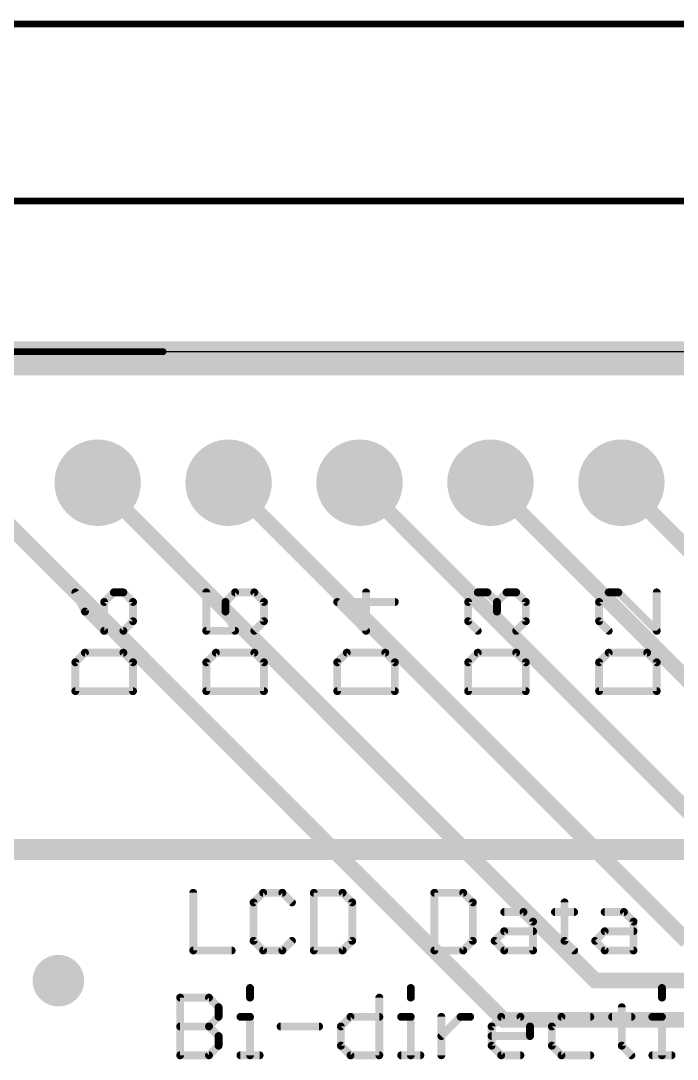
# Model space of a CAD drawing. Extents: x -42 to 37, y -47 to 54.
# Drawn here: x -23.08 to -10.35, y 31.37 to 51.5 of the extents above; entities that cross this region are included whole.
import ezdxf

# ---------------------------------------------------------------- set-up
doc = ezdxf.new("R2010")
doc.units = 0
for name, color, linetype in [('1', 12, 'CONTINUOUS'), ('16', 132, 'CONTINUOUS'), ('17', 110, 'CONTINUOUS'), ('20', 53, 'CONTINUOUS'), ('21', 40, 'CONTINUOUS'), ('47', 253, 'CONTINUOUS')]:
    doc.layers.add(name, color=color, linetype=linetype)

# ---------------------------------------------------------------- blocks, each defined once
blk = doc.blocks.new('ROUNDP')
at = {"const_width": 0.5}
blk.add_lwpolyline([(0, -0.25, 1), (0, 0.25, 1), (0, -0.25)], format="xyb", dxfattribs=at)
blk = doc.blocks.new('PIE')
at = {"const_width": 0.5}
blk.add_lwpolyline([(0, -0.25, 1), (0, 0.25, 1), (0, -0.25)], format="xyb", dxfattribs=at)

msp = doc.modelspace()

# ---------------------------------------------------------------- linework, layer by layer
at = {"layer": '1'}
for points, const_width in [([(25.4, 45.085), (-25.4, 45.085)], 0.4064), ([(-24.13, 42.545), (-13.716, 32.131)], 0.3048), ([(-21.59, 42.545), (-11.938, 32.893)], 0.3048), ([(-19.05, 42.545), (-10.16, 33.655)], 0.3048), ([(-16.51, 42.545), (-8.382, 34.417)], 0.3048), ([(-13.97, 42.545), (-6.604, 35.179)], 0.3048), ([(-11.43, 42.545), (-4.826, 35.941)], 0.3048), ([(-11.938, 32.893), (-5.588, 32.893)], 0.3048), ([(-13.716, 32.131), (-6.604, 32.131)], 0.3048)]:
    msp.add_lwpolyline(points, dxfattribs=dict(at, const_width=const_width))
at = {"layer": '1', "const_width": 0.1524}
for points in [[(-21.5361, 42.5989, 1), (-21.6439, 42.4911)], [(-18.9961, 42.5989, 1), (-19.1039, 42.4911)], [(-16.4561, 42.5989, 1), (-16.5639, 42.4911)], [(-13.9161, 42.5989, 1), (-14.0239, 42.4911)], [(-11.3761, 42.5989, 1), (-11.4839, 42.4911)], [(-11.938, 32.9692, 1), (-11.938, 32.8168)], [(-11.9919, 32.8391, 1), (-11.8841, 32.9469)], [(-13.716, 32.2072, 1), (-13.716, 32.0548)], [(-13.7699, 32.0771, 1), (-13.6621, 32.1849)]]:
    msp.add_lwpolyline(points, format="xyb", dxfattribs=at)
at = {"layer": '16', "const_width": 0.4064}
msp.add_lwpolyline([(25.4, 44.831), (-25.4, 44.831)], dxfattribs=at)
at = {"layer": '20'}
msp.add_line((28.702, 45.085), (-28.702, 45.085), dxfattribs=at)
at = {"layer": '21'}
for points, const_width in [([(-22.0228, 40.4195), (-21.8363, 40.0466)], 0.1524), ([(-21.2771, 40.4195), (-21.4635, 40.2331)], 0.1524), ([(-21.0906, 40.4195), (-21.2771, 40.4195)], 0.1524), ([(-20.9042, 40.2331), (-21.0906, 40.4195)], 0.1524), ([(-19.4828, 40.4195), (-19.4828, 39.6738)], 0.1524), ([(-19.1099, 40.2331), (-18.9235, 40.4195)], 0.1524), ([(-18.9235, 40.4195), (-18.5506, 40.4195)], 0.1524), ([(-18.5506, 40.4195), (-18.3642, 40.2331)], 0.1524), ([(-16.3835, 39.6738), (-16.3835, 40.4195)], 0.1524), ([(-14.4028, 40.2331), (-14.2163, 40.4195)], 0.1524), ([(-14.2163, 40.4195), (-14.0299, 40.4195)], 0.1524), ([(-14.0299, 40.4195), (-13.8435, 40.2331)], 0.1524), ([(-13.8435, 40.2331), (-13.657, 40.4195)], 0.1524), ([(-13.657, 40.4195), (-13.4706, 40.4195)], 0.1524), ([(-13.4706, 40.4195), (-13.2842, 40.2331)], 0.1524), ([(-11.6763, 40.4195), (-11.8628, 40.2331)], 0.1524), ([(-11.4899, 40.4195), (-11.6763, 40.4195)], 0.1524), ([(-10.7442, 39.6738), (-11.4899, 40.4195)], 0.1524), ([(-10.7442, 40.4195), (-10.7442, 39.6738)], 0.1524), ([(-21.4635, 40.2331), (-21.4635, 39.6738)], 0.1524), ([(-20.9042, 39.8602), (-20.9042, 40.2331)], 0.1524), ([(-19.1099, 40.0466), (-19.1099, 40.2331)], 0.1524), ([(-18.3642, 40.2331), (-18.3642, 39.8602)], 0.1524), ([(-15.8242, 40.2331), (-16.9428, 40.2331)], 0.1524), ([(-16.9428, 40.2331), (-16.3835, 39.6738)], 0.1524), ([(-14.4028, 39.8602), (-14.4028, 40.2331)], 0.1524), ([(-13.8435, 40.2331), (-13.8435, 40.0466)], 0.1524), ([(-13.2842, 40.2331), (-13.2842, 39.8602)], 0.1524), ([(-11.8628, 40.2331), (-11.8628, 39.8602)], 0.1524), ([(-21.8363, 40.0466), (-21.4635, 39.6738)], 0.1524), ([(-18.9235, 39.6738), (-19.1099, 40.0466)], 0.1524), ([(-21.0906, 39.6738), (-20.9042, 39.8602)], 0.1524), ([(-18.3642, 39.8602), (-18.5506, 39.6738)], 0.1524), ([(-14.2163, 39.6738), (-14.4028, 39.8602)], 0.1524), ([(-13.2842, 39.8602), (-13.4706, 39.6738)], 0.1524), ([(-11.8628, 39.8602), (-11.6763, 39.6738)], 0.1524), ([(-21.4635, 39.6738), (-21.0906, 39.6738)], 0.1524), ([(-19.4828, 39.6738), (-18.9235, 39.6738)], 0.1524), ([(-21.8363, 39.2501), (-22.0228, 39.0637)], 0.1524), ([(-21.0906, 39.2501), (-21.8363, 39.2501)], 0.1524), ([(-20.9042, 39.0637), (-21.0906, 39.2501)], 0.1524), ([(-19.2963, 39.2501), (-19.4828, 39.0637)], 0.1524), ([(-18.5506, 39.2501), (-19.2963, 39.2501)], 0.1524), ([(-18.3642, 39.0637), (-18.5506, 39.2501)], 0.1524), ([(-16.7563, 39.2501), (-16.9428, 39.0637)], 0.1524), ([(-16.0106, 39.2501), (-16.7563, 39.2501)], 0.1524), ([(-15.8242, 39.0637), (-16.0106, 39.2501)], 0.1524), ([(-14.2163, 39.2501), (-14.4028, 39.0637)], 0.1524), ([(-13.4706, 39.2501), (-14.2163, 39.2501)], 0.1524), ([(-13.2842, 39.0637), (-13.4706, 39.2501)], 0.1524), ([(-11.6763, 39.2501), (-11.8628, 39.0637)], 0.1524), ([(-10.9306, 39.2501), (-11.6763, 39.2501)], 0.1524), ([(-10.7442, 39.0637), (-10.9306, 39.2501)], 0.1524), ([(-22.0228, 39.0637), (-22.0228, 38.5044)], 0.1524), ([(-20.9042, 38.5044), (-20.9042, 39.0637)], 0.1524), ([(-19.4828, 39.0637), (-19.4828, 38.5044)], 0.1524), ([(-18.3642, 38.5044), (-18.3642, 39.0637)], 0.1524), ([(-16.9428, 39.0637), (-16.9428, 38.5044)], 0.1524), ([(-15.8242, 38.5044), (-15.8242, 39.0637)], 0.1524), ([(-14.4028, 39.0637), (-14.4028, 38.5044)], 0.1524), ([(-13.2842, 38.5044), (-13.2842, 39.0637)], 0.1524), ([(-11.8628, 39.0637), (-11.8628, 38.5044)], 0.1524), ([(-10.7442, 38.5044), (-10.7442, 39.0637)], 0.1524), ([(-22.0228, 38.5044), (-20.9042, 38.5044)], 0.1524), ([(-19.4828, 38.5044), (-18.3642, 38.5044)], 0.1524), ([(-16.9428, 38.5044), (-15.8242, 38.5044)], 0.1524), ([(-14.4028, 38.5044), (-13.2842, 38.5044)], 0.1524), ([(-11.8628, 38.5044), (-10.7442, 38.5044)], 0.1524), ([(-24.13, 35.433), (-6.096, 35.433)], 0.4064), ([(-19.7358, 34.5958), (-19.7358, 33.4772)], 0.1524), ([(-18.38, 34.5958), (-18.5664, 34.4093)], 0.1524), ([(-18.0071, 34.5958), (-18.38, 34.5958)], 0.1524), ([(-17.8207, 34.4093), (-18.0071, 34.5958)], 0.1524), ([(-17.397, 34.5958), (-17.397, 33.4772)], 0.1524), ([(-16.8377, 34.5958), (-17.397, 34.5958)], 0.1524), ([(-16.6513, 34.4093), (-16.8377, 34.5958)], 0.1524), ([(-15.0582, 34.5958), (-15.0582, 33.4772)], 0.1524), ([(-14.4989, 34.5958), (-15.0582, 34.5958)], 0.1524), ([(-14.3125, 34.4093), (-14.4989, 34.5958)], 0.1524), ([(-18.5664, 34.4093), (-18.5664, 33.6636)], 0.1524), ([(-16.6513, 33.6636), (-16.6513, 34.4093)], 0.1524), ([(-14.3125, 33.6636), (-14.3125, 34.4093)], 0.1524), ([(-12.533, 34.4093), (-12.533, 33.6636)], 0.1524), ([(-13.7024, 34.2229), (-13.3295, 34.2229)], 0.1524), ([(-13.3295, 34.2229), (-13.1431, 34.0365)], 0.1524), ([(-12.7194, 34.2229), (-12.3466, 34.2229)], 0.1524), ([(-11.7534, 34.2229), (-11.3805, 34.2229)], 0.1524), ([(-11.3805, 34.2229), (-11.1941, 34.0365)], 0.1524), ([(-13.1431, 34.0365), (-13.1431, 33.4772)], 0.1524), ([(-11.1941, 34.0365), (-11.1941, 33.4772)], 0.1524), ([(-13.8888, 33.6636), (-13.7024, 33.8501)], 0.1524), ([(-13.7024, 33.8501), (-13.1431, 33.8501)], 0.1524), ([(-11.9398, 33.6636), (-11.7534, 33.8501)], 0.1524), ([(-11.7534, 33.8501), (-11.1941, 33.8501)], 0.1524), ([(-18.5664, 33.6636), (-18.38, 33.4772)], 0.1524), ([(-18.0071, 33.4772), (-17.8207, 33.6636)], 0.1524), ([(-16.8377, 33.4772), (-16.6513, 33.6636)], 0.1524), ([(-14.4989, 33.4772), (-14.3125, 33.6636)], 0.1524), ([(-13.7024, 33.4772), (-13.8888, 33.6636)], 0.1524), ([(-12.533, 33.6636), (-12.3466, 33.4772)], 0.1524), ([(-11.7534, 33.4772), (-11.9398, 33.6636)], 0.1524), ([(-19.7358, 33.4772), (-18.9901, 33.4772)], 0.1524), ([(-18.38, 33.4772), (-18.0071, 33.4772)], 0.1524), ([(-17.397, 33.4772), (-16.8377, 33.4772)], 0.1524), ([(-15.0582, 33.4772), (-14.4989, 33.4772)], 0.1524), ([(-13.1431, 33.4772), (-13.7024, 33.4772)], 0.1524), ([(-11.1941, 33.4772), (-11.7534, 33.4772)], 0.1524), ([(-18.634, 32.7502), (-18.634, 32.5638)], 0.1524), ([(-15.5156, 32.7502), (-15.5156, 32.5638)], 0.1524), ([(-10.6431, 32.7502), (-10.6431, 32.5638)], 0.1524), ([(-19.9898, 31.4452), (-19.9898, 32.5638)], 0.1524), ([(-19.9898, 32.5638), (-19.4305, 32.5638)], 0.1524), ([(-19.4305, 32.5638), (-19.2441, 32.3773)], 0.1524), ([(-16.1257, 32.5638), (-16.1257, 31.4452)], 0.1524), ([(-19.2441, 32.3773), (-19.2441, 32.1909)], 0.1524), ([(-11.4227, 32.3773), (-11.4227, 31.6316)], 0.1524), ([(-19.2441, 32.1909), (-19.4305, 32.0045)], 0.1524), ([(-18.8204, 32.1909), (-18.634, 32.1909)], 0.1524), ([(-18.634, 32.1909), (-18.634, 31.4452)], 0.1524), ([(-16.8714, 32.0045), (-16.685, 32.1909)], 0.1524), ([(-16.685, 32.1909), (-16.1257, 32.1909)], 0.1524), ([(-15.702, 32.1909), (-15.5156, 32.1909)], 0.1524), ([(-15.5156, 32.1909), (-15.5156, 31.4452)], 0.1524), ([(-14.9224, 31.4452), (-14.9224, 32.1909)], 0.1524), ([(-14.9224, 31.8181), (-14.5496, 32.1909)], 0.1524), ([(-14.5496, 32.1909), (-14.3631, 32.1909)], 0.1524), ([(-13.9479, 32.0045), (-13.7615, 32.1909)], 0.1524), ([(-13.7615, 32.1909), (-13.3886, 32.1909)], 0.1524), ([(-13.3886, 32.1909), (-13.2022, 32.0045)], 0.1524), ([(-12.5921, 32.1909), (-12.7785, 32.0045)], 0.1524), ([(-12.0328, 32.1909), (-12.5921, 32.1909)], 0.1524), ([(-11.6091, 32.1909), (-11.2363, 32.1909)], 0.1524), ([(-10.8295, 32.1909), (-10.6431, 32.1909)], 0.1524), ([(-10.6431, 32.1909), (-10.6431, 31.4452)], 0.1524), ([(-19.9898, 32.0045), (-19.4305, 32.0045)], 0.1524), ([(-19.4305, 32.0045), (-19.2441, 31.8181)], 0.1524), ([(-18.0408, 32.0045), (-17.2951, 32.0045)], 0.1524), ([(-16.8714, 31.6316), (-16.8714, 32.0045)], 0.1524), ([(-13.9479, 31.6316), (-13.9479, 32.0045)], 0.1524), ([(-13.2022, 32.0045), (-13.2022, 31.8181)], 0.1524), ([(-12.7785, 32.0045), (-12.7785, 31.6316)], 0.1524), ([(-19.2441, 31.8181), (-19.2441, 31.6316)], 0.1524), ([(-13.2022, 31.8181), (-13.9479, 31.8181)], 0.1524), ([(-19.2441, 31.6316), (-19.4305, 31.4452)], 0.1524), ([(-16.685, 31.4452), (-16.8714, 31.6316)], 0.1524), ([(-13.7615, 31.4452), (-13.9479, 31.6316)], 0.1524), ([(-12.7785, 31.6316), (-12.5921, 31.4452)], 0.1524), ([(-11.4227, 31.6316), (-11.2363, 31.4452)], 0.1524), ([(-19.4305, 31.4452), (-19.9898, 31.4452)], 0.1524), ([(-18.8204, 31.4452), (-18.4476, 31.4452)], 0.1524), ([(-16.1257, 31.4452), (-16.685, 31.4452)], 0.1524), ([(-15.702, 31.4452), (-15.3292, 31.4452)], 0.1524), ([(-13.3886, 31.4452), (-13.7615, 31.4452)], 0.1524), ([(-12.5921, 31.4452), (-12.0328, 31.4452)], 0.1524), ([(-10.8295, 31.4452), (-10.4567, 31.4452)], 0.1524)]:
    msp.add_lwpolyline(points, dxfattribs=dict(at, const_width=const_width))
at = {"layer": '21', "const_width": 0.0762}
for points in [[(-21.9887, 40.4365, 1), (-22.0568, 40.4025)], [(-21.2771, 40.4576, 1), (-21.2771, 40.3814)], [(-21.2501, 40.3926, 1), (-21.304, 40.4464)], [(-21.0637, 40.4464, 1), (-21.1176, 40.3926)], [(-21.0906, 40.3814, 1), (-21.0906, 40.4576)], [(-19.4447, 40.4195, 1), (-19.5209, 40.4195)], [(-18.9235, 40.4576, 1), (-18.9235, 40.3814)], [(-18.8965, 40.3926, 1), (-18.9504, 40.4464)], [(-18.5237, 40.4464, 1), (-18.5776, 40.3926)], [(-18.5506, 40.3814, 1), (-18.5506, 40.4576)], [(-16.3454, 40.4195, 1), (-16.4216, 40.4195)], [(-14.2163, 40.4576, 1), (-14.2163, 40.3814)], [(-14.1894, 40.3926, 1), (-14.2433, 40.4464)], [(-14.003, 40.4464, 1), (-14.0568, 40.3926)], [(-14.0299, 40.3814, 1), (-14.0299, 40.4576)], [(-13.657, 40.4576, 1), (-13.657, 40.3814)], [(-13.6301, 40.3926, 1), (-13.684, 40.4464)], [(-13.4437, 40.4464, 1), (-13.4976, 40.3926)], [(-13.4706, 40.3814, 1), (-13.4706, 40.4576)], [(-11.6763, 40.4576, 1), (-11.6763, 40.3814)], [(-11.6494, 40.3926, 1), (-11.7033, 40.4464)], [(-11.463, 40.4464, 1), (-11.5168, 40.3926)], [(-11.4899, 40.3814, 1), (-11.4899, 40.4576)], [(-10.7061, 40.4195, 1), (-10.7823, 40.4195)], [(-21.4254, 40.2331, 1), (-21.5016, 40.2331)], [(-21.4904, 40.26, 1), (-21.4365, 40.2061)], [(-20.8661, 40.2331, 1), (-20.9423, 40.2331)], [(-20.9311, 40.2061, 1), (-20.8773, 40.26)], [(-19.0718, 40.2331, 1), (-19.148, 40.2331)], [(-19.1368, 40.26, 1), (-19.083, 40.2061)], [(-18.3261, 40.2331, 1), (-18.4023, 40.2331)], [(-18.3911, 40.2061, 1), (-18.3373, 40.26)], [(-16.9428, 40.2712, 1), (-16.9428, 40.195)], [(-16.9158, 40.26, 1), (-16.9697, 40.2061)], [(-15.8242, 40.195, 1), (-15.8242, 40.2712)], [(-14.3647, 40.2331, 1), (-14.4409, 40.2331)], [(-14.4297, 40.26, 1), (-14.3758, 40.2061)], [(-13.8054, 40.2331, 1), (-13.8816, 40.2331)], [(-13.8704, 40.26, 1), (-13.8165, 40.2061)], [(-13.8704, 40.2061, 1), (-13.8165, 40.26)], [(-13.2461, 40.2331, 1), (-13.3223, 40.2331)], [(-13.3111, 40.2061, 1), (-13.2573, 40.26)], [(-11.8247, 40.2331, 1), (-11.9009, 40.2331)], [(-11.8897, 40.26, 1), (-11.8358, 40.2061)], [(-21.8094, 40.0736, 1), (-21.8633, 40.0197)], [(-21.8704, 40.0296, 1), (-21.8023, 40.0637)], [(-19.0758, 40.0637, 1), (-19.144, 40.0296)], [(-19.148, 40.0466, 1), (-19.0718, 40.0466)], [(-13.8816, 40.0466, 1), (-13.8054, 40.0466)], [(-20.9423, 39.8602, 1), (-20.8661, 39.8602)], [(-20.8773, 39.8333, 1), (-20.9311, 39.8872)], [(-18.4023, 39.8602, 1), (-18.3261, 39.8602)], [(-18.3373, 39.8333, 1), (-18.3911, 39.8872)], [(-14.3758, 39.8872, 1), (-14.4297, 39.8333)], [(-14.4409, 39.8602, 1), (-14.3647, 39.8602)], [(-13.3223, 39.8602, 1), (-13.2461, 39.8602)], [(-13.2573, 39.8333, 1), (-13.3111, 39.8872)], [(-11.8358, 39.8872, 1), (-11.8897, 39.8333)], [(-11.9009, 39.8602, 1), (-11.8247, 39.8602)], [(-21.4635, 39.7119, 1), (-21.4635, 39.6357)], [(-21.5016, 39.6738, 1), (-21.4254, 39.6738)], [(-21.4904, 39.6469, 1), (-21.4365, 39.7007)], [(-21.1176, 39.7007, 1), (-21.0637, 39.6469)], [(-21.0906, 39.6357, 1), (-21.0906, 39.7119)], [(-19.4828, 39.7119, 1), (-19.4828, 39.6357)], [(-19.5209, 39.6738, 1), (-19.4447, 39.6738)], [(-18.9576, 39.6568, 1), (-18.8894, 39.6908)], [(-18.9235, 39.6357, 1), (-18.9235, 39.7119)], [(-18.5776, 39.7007, 1), (-18.5237, 39.6469)], [(-16.4216, 39.6738, 1), (-16.3454, 39.6738)], [(-16.4104, 39.6469, 1), (-16.3565, 39.7007)], [(-14.2433, 39.6469, 1), (-14.1894, 39.7007)], [(-13.4976, 39.7007, 1), (-13.4437, 39.6469)], [(-11.7033, 39.6469, 1), (-11.6494, 39.7007)], [(-10.7823, 39.6738, 1), (-10.7061, 39.6738)], [(-10.7711, 39.6469, 1), (-10.7173, 39.7007)], [(-21.8363, 39.2882, 1), (-21.8363, 39.212)], [(-21.8094, 39.2232, 1), (-21.8633, 39.277)], [(-21.0637, 39.277, 1), (-21.1176, 39.2232)], [(-21.0906, 39.212, 1), (-21.0906, 39.2882)], [(-19.2963, 39.2882, 1), (-19.2963, 39.212)], [(-19.2694, 39.2232, 1), (-19.3233, 39.277)], [(-18.5237, 39.277, 1), (-18.5776, 39.2232)], [(-18.5506, 39.212, 1), (-18.5506, 39.2882)], [(-16.7563, 39.2882, 1), (-16.7563, 39.212)], [(-16.7294, 39.2232, 1), (-16.7833, 39.277)], [(-15.9837, 39.277, 1), (-16.0376, 39.2232)], [(-16.0106, 39.212, 1), (-16.0106, 39.2882)], [(-14.2163, 39.2882, 1), (-14.2163, 39.212)], [(-14.1894, 39.2232, 1), (-14.2433, 39.277)], [(-13.4437, 39.277, 1), (-13.4976, 39.2232)], [(-13.4706, 39.212, 1), (-13.4706, 39.2882)], [(-11.6763, 39.2882, 1), (-11.6763, 39.212)], [(-11.6494, 39.2232, 1), (-11.7033, 39.277)], [(-10.9037, 39.277, 1), (-10.9576, 39.2232)], [(-10.9306, 39.212, 1), (-10.9306, 39.2882)], [(-21.9847, 39.0637, 1), (-22.0609, 39.0637)], [(-22.0497, 39.0906, 1), (-21.9958, 39.0367)], [(-20.8661, 39.0637, 1), (-20.9423, 39.0637)], [(-20.9311, 39.0367, 1), (-20.8773, 39.0906)], [(-19.4447, 39.0637, 1), (-19.5209, 39.0637)], [(-19.5097, 39.0906, 1), (-19.4558, 39.0367)], [(-18.3261, 39.0637, 1), (-18.4023, 39.0637)], [(-18.3911, 39.0367, 1), (-18.3373, 39.0906)], [(-16.9047, 39.0637, 1), (-16.9809, 39.0637)], [(-16.9697, 39.0906, 1), (-16.9158, 39.0367)], [(-15.7861, 39.0637, 1), (-15.8623, 39.0637)], [(-15.8511, 39.0367, 1), (-15.7973, 39.0906)], [(-14.3647, 39.0637, 1), (-14.4409, 39.0637)], [(-14.4297, 39.0906, 1), (-14.3758, 39.0367)], [(-13.2461, 39.0637, 1), (-13.3223, 39.0637)], [(-13.3111, 39.0367, 1), (-13.2573, 39.0906)], [(-11.8247, 39.0637, 1), (-11.9009, 39.0637)], [(-11.8897, 39.0906, 1), (-11.8358, 39.0367)], [(-10.7061, 39.0637, 1), (-10.7823, 39.0637)], [(-10.7711, 39.0367, 1), (-10.7173, 39.0906)], [(-22.0228, 38.5425, 1), (-22.0228, 38.4663)], [(-22.0609, 38.5044, 1), (-21.9847, 38.5044)], [(-20.9423, 38.5044, 1), (-20.8661, 38.5044)], [(-20.9042, 38.4663, 1), (-20.9042, 38.5425)], [(-19.4828, 38.5425, 1), (-19.4828, 38.4663)], [(-19.5209, 38.5044, 1), (-19.4447, 38.5044)], [(-18.4023, 38.5044, 1), (-18.3261, 38.5044)], [(-18.3642, 38.4663, 1), (-18.3642, 38.5425)], [(-16.9428, 38.5425, 1), (-16.9428, 38.4663)], [(-16.9809, 38.5044, 1), (-16.9047, 38.5044)], [(-15.8623, 38.5044, 1), (-15.7861, 38.5044)], [(-15.8242, 38.4663, 1), (-15.8242, 38.5425)], [(-14.4028, 38.5425, 1), (-14.4028, 38.4663)], [(-14.4409, 38.5044, 1), (-14.3647, 38.5044)], [(-13.3223, 38.5044, 1), (-13.2461, 38.5044)], [(-13.2842, 38.4663, 1), (-13.2842, 38.5425)], [(-11.8628, 38.5425, 1), (-11.8628, 38.4663)], [(-11.9009, 38.5044, 1), (-11.8247, 38.5044)], [(-10.7823, 38.5044, 1), (-10.7061, 38.5044)], [(-10.7442, 38.4663, 1), (-10.7442, 38.5425)], [(-19.6977, 34.5958, 1), (-19.7739, 34.5958)], [(-18.38, 34.6339, 1), (-18.38, 34.5577)], [(-18.353, 34.5688, 1), (-18.4069, 34.6227)], [(-17.9802, 34.6227, 1), (-18.0341, 34.5688)], [(-18.0071, 34.5577, 1), (-18.0071, 34.6339)], [(-17.3589, 34.5958, 1), (-17.4351, 34.5958)], [(-17.397, 34.6339, 1), (-17.397, 34.5577)], [(-16.8108, 34.6227, 1), (-16.8647, 34.5688)], [(-16.8377, 34.5577, 1), (-16.8377, 34.6339)], [(-15.0201, 34.5958, 1), (-15.0963, 34.5958)], [(-15.0582, 34.6339, 1), (-15.0582, 34.5577)], [(-14.472, 34.6227, 1), (-14.5259, 34.5688)], [(-14.4989, 34.5577, 1), (-14.4989, 34.6339)], [(-18.5283, 34.4093, 1), (-18.6045, 34.4093)], [(-18.5933, 34.4363, 1), (-18.5395, 34.3824)], [(-17.8476, 34.3824, 1), (-17.7938, 34.4363)], [(-16.6132, 34.4093, 1), (-16.6894, 34.4093)], [(-16.6782, 34.3824, 1), (-16.6244, 34.4363)], [(-14.2744, 34.4093, 1), (-14.3506, 34.4093)], [(-14.3394, 34.3824, 1), (-14.2856, 34.4363)], [(-12.4949, 34.4093, 1), (-12.5711, 34.4093)], [(-13.7024, 34.261, 1), (-13.7024, 34.1848)], [(-13.3026, 34.2498, 1), (-13.3565, 34.196)], [(-13.3295, 34.1848, 1), (-13.3295, 34.261)], [(-12.7194, 34.261, 1), (-12.7194, 34.1848)], [(-12.3466, 34.1848, 1), (-12.3466, 34.261)], [(-11.7534, 34.261, 1), (-11.7534, 34.1848)], [(-11.3536, 34.2498, 1), (-11.4075, 34.196)], [(-11.3805, 34.1848, 1), (-11.3805, 34.261)], [(-13.105, 34.0365, 1), (-13.1812, 34.0365)], [(-13.1701, 34.0095, 1), (-13.1162, 34.0634)], [(-11.156, 34.0365, 1), (-11.2322, 34.0365)], [(-11.2211, 34.0095, 1), (-11.1672, 34.0634)], [(-13.7024, 33.8882, 1), (-13.7024, 33.812)], [(-13.6754, 33.8231, 1), (-13.7293, 33.877)], [(-13.1431, 33.812, 1), (-13.1431, 33.8882)], [(-11.7534, 33.8882, 1), (-11.7534, 33.812)], [(-11.7265, 33.8231, 1), (-11.7803, 33.877)], [(-11.1941, 33.812, 1), (-11.1941, 33.8882)], [(-18.5395, 33.6906, 1), (-18.5933, 33.6367)], [(-18.6045, 33.6636, 1), (-18.5283, 33.6636)], [(-17.7938, 33.6367, 1), (-17.8476, 33.6906)], [(-16.6894, 33.6636, 1), (-16.6132, 33.6636)], [(-16.6244, 33.6367, 1), (-16.6782, 33.6906)], [(-14.3506, 33.6636, 1), (-14.2744, 33.6636)], [(-14.2856, 33.6367, 1), (-14.3394, 33.6906)], [(-13.8619, 33.6906, 1), (-13.9158, 33.6367)], [(-13.9158, 33.6906, 1), (-13.8619, 33.6367)], [(-12.5061, 33.6906, 1), (-12.5599, 33.6367)], [(-12.5711, 33.6636, 1), (-12.4949, 33.6636)], [(-11.9129, 33.6906, 1), (-11.9668, 33.6367)], [(-11.9668, 33.6906, 1), (-11.9129, 33.6367)], [(-19.7358, 33.5153, 1), (-19.7358, 33.4391)], [(-19.7739, 33.4772, 1), (-19.6977, 33.4772)], [(-18.9901, 33.4391, 1), (-18.9901, 33.5153)], [(-18.38, 33.5153, 1), (-18.38, 33.4391)], [(-18.4069, 33.4503, 1), (-18.353, 33.5041)], [(-18.0341, 33.5041, 1), (-17.9802, 33.4503)], [(-18.0071, 33.4391, 1), (-18.0071, 33.5153)], [(-17.397, 33.5153, 1), (-17.397, 33.4391)], [(-17.4351, 33.4772, 1), (-17.3589, 33.4772)], [(-16.8647, 33.5041, 1), (-16.8108, 33.4503)], [(-16.8377, 33.4391, 1), (-16.8377, 33.5153)], [(-15.0582, 33.5153, 1), (-15.0582, 33.4391)], [(-15.0963, 33.4772, 1), (-15.0201, 33.4772)], [(-14.5259, 33.5041, 1), (-14.472, 33.4503)], [(-14.4989, 33.4391, 1), (-14.4989, 33.5153)], [(-13.7024, 33.5153, 1), (-13.7024, 33.4391)], [(-13.7293, 33.4503, 1), (-13.6754, 33.5041)], [(-13.1812, 33.4772, 1), (-13.105, 33.4772)], [(-13.1431, 33.4391, 1), (-13.1431, 33.5153)], [(-12.3735, 33.4503, 1), (-12.3196, 33.5041)], [(-11.7534, 33.5153, 1), (-11.7534, 33.4391)], [(-11.7803, 33.4503, 1), (-11.7265, 33.5041)], [(-11.2322, 33.4772, 1), (-11.156, 33.4772)], [(-11.1941, 33.4391, 1), (-11.1941, 33.5153)], [(-18.5959, 32.7502, 1), (-18.6721, 32.7502)], [(-15.4775, 32.7502, 1), (-15.5537, 32.7502)], [(-10.605, 32.7502, 1), (-10.6812, 32.7502)], [(-19.9517, 32.5638, 1), (-20.0279, 32.5638)], [(-19.9898, 32.6019, 1), (-19.9898, 32.5257)], [(-19.4036, 32.5907, 1), (-19.4575, 32.5368)], [(-19.4305, 32.5257, 1), (-19.4305, 32.6019)], [(-16.0876, 32.5638, 1), (-16.1638, 32.5638)], [(-19.206, 32.3773, 1), (-19.2822, 32.3773)], [(-19.271, 32.3504, 1), (-19.2172, 32.4043)], [(-18.6721, 32.5638, 1), (-18.5959, 32.5638)], [(-15.5537, 32.5638, 1), (-15.4775, 32.5638)], [(-11.3846, 32.3773, 1), (-11.4608, 32.3773)], [(-10.6812, 32.5638, 1), (-10.605, 32.5638)], [(-19.2822, 32.1909, 1), (-19.206, 32.1909)], [(-19.2172, 32.164, 1), (-19.271, 32.2178)], [(-18.8204, 32.229, 1), (-18.8204, 32.1528)], [(-18.5959, 32.1909, 1), (-18.6721, 32.1909)], [(-18.634, 32.1528, 1), (-18.634, 32.229)], [(-16.685, 32.229, 1), (-16.685, 32.1528)], [(-16.658, 32.164, 1), (-16.7119, 32.2178)], [(-16.1257, 32.1528, 1), (-16.1257, 32.229)], [(-15.702, 32.229, 1), (-15.702, 32.1528)], [(-15.4775, 32.1909, 1), (-15.5537, 32.1909)], [(-15.5156, 32.1528, 1), (-15.5156, 32.229)], [(-14.8843, 32.1909, 1), (-14.9605, 32.1909)], [(-14.5496, 32.229, 1), (-14.5496, 32.1528)], [(-14.5226, 32.164, 1), (-14.5765, 32.2178)], [(-14.3631, 32.1528, 1), (-14.3631, 32.229)], [(-13.7615, 32.229, 1), (-13.7615, 32.1528)], [(-13.7346, 32.164, 1), (-13.7884, 32.2178)], [(-13.3617, 32.2178, 1), (-13.4156, 32.164)], [(-13.3886, 32.1528, 1), (-13.3886, 32.229)], [(-12.5921, 32.229, 1), (-12.5921, 32.1528)], [(-12.5652, 32.164, 1), (-12.619, 32.2178)], [(-12.0328, 32.1528, 1), (-12.0328, 32.229)], [(-11.6091, 32.229, 1), (-11.6091, 32.1528)], [(-11.2363, 32.1528, 1), (-11.2363, 32.229)], [(-10.8295, 32.229, 1), (-10.8295, 32.1528)], [(-10.605, 32.1909, 1), (-10.6812, 32.1909)], [(-10.6431, 32.1528, 1), (-10.6431, 32.229)], [(-19.9898, 32.0426, 1), (-19.9898, 31.9664)], [(-19.4036, 32.0314, 1), (-19.4575, 31.9775)], [(-19.4575, 32.0314, 1), (-19.4036, 31.9775)], [(-19.4305, 31.9664, 1), (-19.4305, 32.0426)], [(-18.0408, 32.0426, 1), (-18.0408, 31.9664)], [(-17.2951, 31.9664, 1), (-17.2951, 32.0426)], [(-16.8984, 32.0314, 1), (-16.8445, 31.9775)], [(-16.8333, 32.0045, 1), (-16.9095, 32.0045)], [(-13.9749, 32.0314, 1), (-13.921, 31.9775)], [(-13.9098, 32.0045, 1), (-13.986, 32.0045)], [(-13.1641, 32.0045, 1), (-13.2403, 32.0045)], [(-13.2292, 31.9775, 1), (-13.1753, 32.0314)], [(-12.8055, 32.0314, 1), (-12.7516, 31.9775)], [(-12.7404, 32.0045, 1), (-12.8166, 32.0045)], [(-19.206, 31.8181, 1), (-19.2822, 31.8181)], [(-19.271, 31.7911, 1), (-19.2172, 31.845)], [(-14.9494, 31.845, 1), (-14.8955, 31.7911)], [(-13.9479, 31.8562, 1), (-13.9479, 31.78)], [(-13.2403, 31.8181, 1), (-13.1641, 31.8181)], [(-13.2022, 31.78, 1), (-13.2022, 31.8562)], [(-19.2822, 31.6316, 1), (-19.206, 31.6316)], [(-19.2172, 31.6047, 1), (-19.271, 31.6586)], [(-16.8445, 31.6586, 1), (-16.8984, 31.6047)], [(-16.9095, 31.6316, 1), (-16.8333, 31.6316)], [(-13.921, 31.6586, 1), (-13.9749, 31.6047)], [(-13.986, 31.6316, 1), (-13.9098, 31.6316)], [(-12.7516, 31.6586, 1), (-12.8055, 31.6047)], [(-12.8166, 31.6316, 1), (-12.7404, 31.6316)], [(-11.3958, 31.6586, 1), (-11.4496, 31.6047)], [(-11.4608, 31.6316, 1), (-11.3846, 31.6316)], [(-19.9898, 31.4833, 1), (-19.9898, 31.4071)], [(-20.0279, 31.4452, 1), (-19.9517, 31.4452)], [(-19.4575, 31.4721, 1), (-19.4036, 31.4183)], [(-19.4305, 31.4071, 1), (-19.4305, 31.4833)], [(-18.8204, 31.4833, 1), (-18.8204, 31.4071)], [(-18.6721, 31.4452, 1), (-18.5959, 31.4452)], [(-18.4476, 31.4071, 1), (-18.4476, 31.4833)], [(-16.685, 31.4833, 1), (-16.685, 31.4071)], [(-16.7119, 31.4183, 1), (-16.658, 31.4721)], [(-16.1638, 31.4452, 1), (-16.0876, 31.4452)], [(-16.1257, 31.4071, 1), (-16.1257, 31.4833)], [(-15.702, 31.4833, 1), (-15.702, 31.4071)], [(-15.5537, 31.4452, 1), (-15.4775, 31.4452)], [(-15.3292, 31.4071, 1), (-15.3292, 31.4833)], [(-14.9605, 31.4452, 1), (-14.8843, 31.4452)], [(-13.7615, 31.4833, 1), (-13.7615, 31.4071)], [(-13.7884, 31.4183, 1), (-13.7346, 31.4721)], [(-13.3886, 31.4071, 1), (-13.3886, 31.4833)], [(-12.5921, 31.4833, 1), (-12.5921, 31.4071)], [(-12.619, 31.4183, 1), (-12.5652, 31.4721)], [(-12.0328, 31.4071, 1), (-12.0328, 31.4833)], [(-11.2632, 31.4183, 1), (-11.2093, 31.4721)], [(-10.8295, 31.4833, 1), (-10.8295, 31.4071)], [(-10.6812, 31.4452, 1), (-10.605, 31.4452)], [(-10.4567, 31.4071, 1), (-10.4567, 31.4833)]]:
    msp.add_lwpolyline(points, format="xyb", dxfattribs=at)
at = {"layer": '47', "const_width": 0.13}
for points in [[(-31.177, 51.435), (31.177, 51.435)], [(-26.986, 48.006), (26.986, 48.006)], [(-21.209, 45.085), (-41.32, 45.085)], [(-20.32, 45.085), (-37.51, 45.085)]]:
    msp.add_lwpolyline(points, dxfattribs=at)
at = {"layer": '47', "const_width": 0.065}
for points in [[(-21.209, 45.0525, 1), (-21.209, 45.1175)], [(-20.32, 45.0525, 1), (-20.32, 45.1175)]]:
    msp.add_lwpolyline(points, format="xyb", dxfattribs=at)

# ---------------------------------------------------------------- block references
at = {"layer": '1'}
msp.add_blockref('PIE', (-22.352, 32.893), dxfattribs=at)
at = {"layer": '17', "xscale": 1.6764, "yscale": 1.6764, "rotation": 270}
for p in [(-21.59, 42.545), (-21.59, 42.545), (-19.05, 42.545), (-19.05, 42.545), (-16.51, 42.545), (-16.51, 42.545), (-13.97, 42.545), (-13.97, 42.545), (-11.43, 42.545), (-11.43, 42.545)]:
    msp.add_blockref('ROUNDP', p, dxfattribs=at)

doc.saveas('drawing.dxf')
